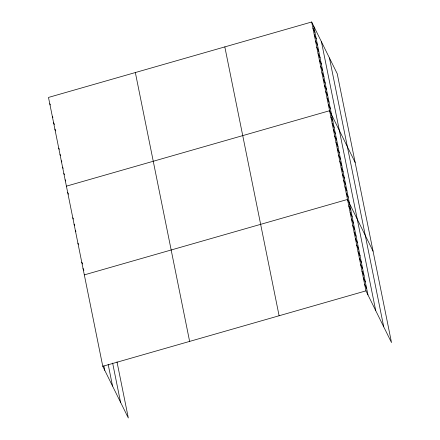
<?xml version="1.0" encoding="UTF-8"?>
<svg xmlns="http://www.w3.org/2000/svg" width="440" height="440" viewBox="0 0 440 440"><rect width="100%" height="100%" fill="white"/><g stroke="black" fill="none" stroke-linecap="round" stroke-linejoin="round"><path stroke-width="0.66" d="M311.674 22L365.954 290.862L391.507 342.568L337.227 73.7L311.674 22L48.494 97.433L102.773 366.3L128.326 418L116.991 361.845M66.407 186.159L329.588 110.726L355.141 162.426M84.321 274.885L347.495 199.452L373.049 251.152M102.773 366.3L365.954 290.862M312.956 28.336L314.947 32.373M314.232 34.678L316.228 38.709M315.513 41.014L317.51 45.045M316.795 47.35L318.786 51.387M318.07 53.686L320.067 57.723M319.352 60.027L321.343 64.059M320.628 66.363L322.625 70.395M321.909 72.699L323.906 76.736M323.191 79.035L325.182 83.072M324.467 85.377L326.464 89.408M325.749 91.713L327.74 95.75M327.03 98.049L329.021 102.086M328.306 104.39L330.303 108.422M330.864 117.062L332.86 121.099M332.145 123.398L334.142 127.435M333.427 129.739L335.418 133.771M334.702 136.076L336.699 140.107M335.984 142.412L337.975 146.448M337.26 148.748L339.257 152.785M338.541 155.089L340.538 159.121M339.823 161.425L341.814 165.462M341.099 167.761L343.096 171.798M342.381 174.103L344.372 178.134M343.662 180.439L345.653 184.47M344.938 186.774L346.935 190.812M346.22 193.111L348.211 197.148M348.816 205.981L350.812 210.012M350.136 212.509L352.127 216.546M351.45 219.038L353.447 223.075M352.77 225.566L354.767 229.603M354.09 232.1L356.081 236.132M355.405 238.629L357.401 242.66M356.725 245.157L358.721 249.194M358.045 251.686L360.036 255.723M359.359 258.214L361.356 262.251M360.679 264.748L362.675 268.78M361.999 271.277L363.99 275.308M363.314 277.805L365.31 281.837M364.634 284.334L366.63 288.37M49.775 103.774L50.347 104.924M52.333 116.446L52.905 117.601M53.614 122.782L54.467 124.514M54.89 129.124L55.748 130.851M58.729 148.132L59.301 149.287M60.011 154.473L60.577 155.623M61.287 160.809L61.859 161.964M62.568 167.145L63.14 168.3M63.85 173.487L64.416 174.636M65.126 179.823L65.698 180.972M67.689 192.495L68.541 194.227M72.804 217.844L73.376 218.999M74.085 224.186L74.651 225.335M75.361 230.522L75.933 231.677M77.918 243.199L78.491 244.349M81.758 262.207L82.616 263.94M83.039 268.548L83.892 270.276M329.456 57.97L383.73 326.838M321.442 41.767L375.722 310.629M313.671 26.037L367.945 294.899M224.823 46.893L279.103 315.755M135.344 72.54L189.624 341.407M112.64 363.094L120.549 402.27M108.191 364.513L112.541 386.062M103.846 365.761L104.764 370.332"/></g></svg>
